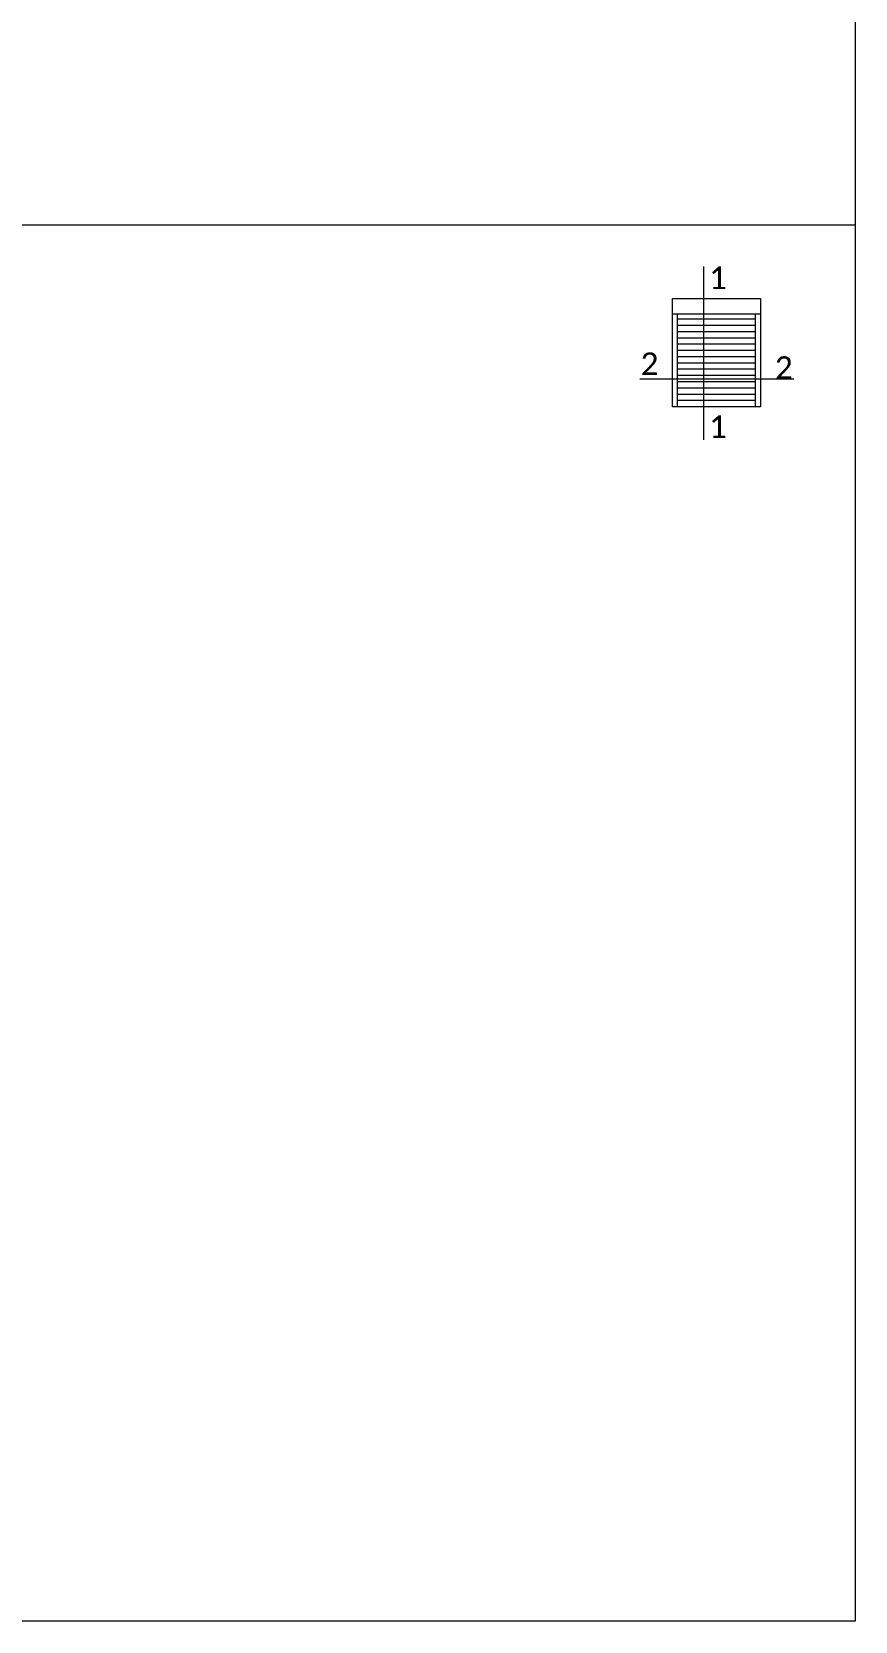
# Model space of a CAD drawing. Header units: millimetres. Extents: x 0 to 7790, y 0 to 17467.
# Drawn here: x 2034 to 2545, y 8145 to 9132 of the extents above; entities that cross this region are included whole.
import ezdxf

# ---------------------------------------------------------------- set-up
doc = ezdxf.new("R2010")
doc.units = ezdxf.units.MM
doc.layers.add('_MB_ramka_0.15', color=124, linetype='Continuous', lineweight=15)
doc.layers.add('_MB_widokowa_0.15', color=153, linetype='Continuous', lineweight=15)
doc.styles.add('_MB_Calibri_Light_2.5', font='calibril.ttf', dxfattribs={"height": 2.5})

msp = doc.modelspace()

# ---------------------------------------------------------------- linework, layer by layer
at = {"layer": '_MB_ramka_0.15'}
msp.add_lwpolyline([(45, 10745), (2545, 10745), (2545, 8145), (45, 8145)], close=True, dxfattribs=at)
msp.add_lwpolyline([(45, 9011.67), (2545, 9011.67)], dxfattribs=at)
at = {"layer": '_MB_widokowa_0.15'}
for points in [[(2450.912, 8985.84), (2450.912, 8957.84)], [(2431.674, 8956.62), (2486.274, 8956.62)], [(2434.824, 8898.765), (2434.824, 8956.62)], [(2483.124, 8953.155), (2434.824, 8953.155)], [(2483.124, 8949.27), (2434.824, 8949.27)], [(2450.912, 8957.84), (2450.912, 8878.215)], [(2483.124, 8898.765), (2483.124, 8956.62)], [(2483.124, 8945.385), (2434.824, 8945.385)], [(2483.124, 8941.5), (2434.824, 8941.5)], [(2483.124, 8937.615), (2434.824, 8937.615)], [(2483.124, 8933.73), (2434.824, 8933.73)], [(2483.124, 8929.845), (2434.824, 8929.845)], [(2483.124, 8925.96), (2434.824, 8925.96)], [(2483.124, 8922.075), (2434.824, 8922.075)], [(2411.424, 8916.085), (2506.914, 8916.085)], [(2483.124, 8918.19), (2434.824, 8918.19)], [(2483.124, 8914.305), (2434.824, 8914.305)], [(2483.124, 8910.42), (2434.824, 8910.42)], [(2483.124, 8906.535), (2434.824, 8906.535)], [(2483.124, 8902.65), (2434.824, 8902.65)]]:
    msp.add_lwpolyline(points, dxfattribs=at)
msp.add_lwpolyline([(2431.674, 8966.07), (2486.274, 8966.07), (2486.274, 8898.765), (2431.674, 8898.765)], close=True, dxfattribs=at)

# ---------------------------------------------------------------- texts
at = {"layer": '_MB_widokowa_0.15', "char_height": 14, "width": 13.66942, "attachment_point": 4, "style": '_MB_Calibri_Light_2.5'}
for s, insert in [('{\\fCalibri Light|b0|i0|c238|p34;1}', (2454.303, 8978.888)), ('{\\fCalibri Light|b0|i0|c238|p34;2}', (2411.873, 8925.574)), ('{\\fCalibri Light|b0|i0|c238|p34;2}', (2495.18, 8923.144)), ('{\\fCalibri Light|b0|i0|c238|p34;1}', (2454.303, 8886.535))]:
    msp.add_mtext(s, dxfattribs=dict(at, insert=insert))

doc.saveas('drawing.dxf')
